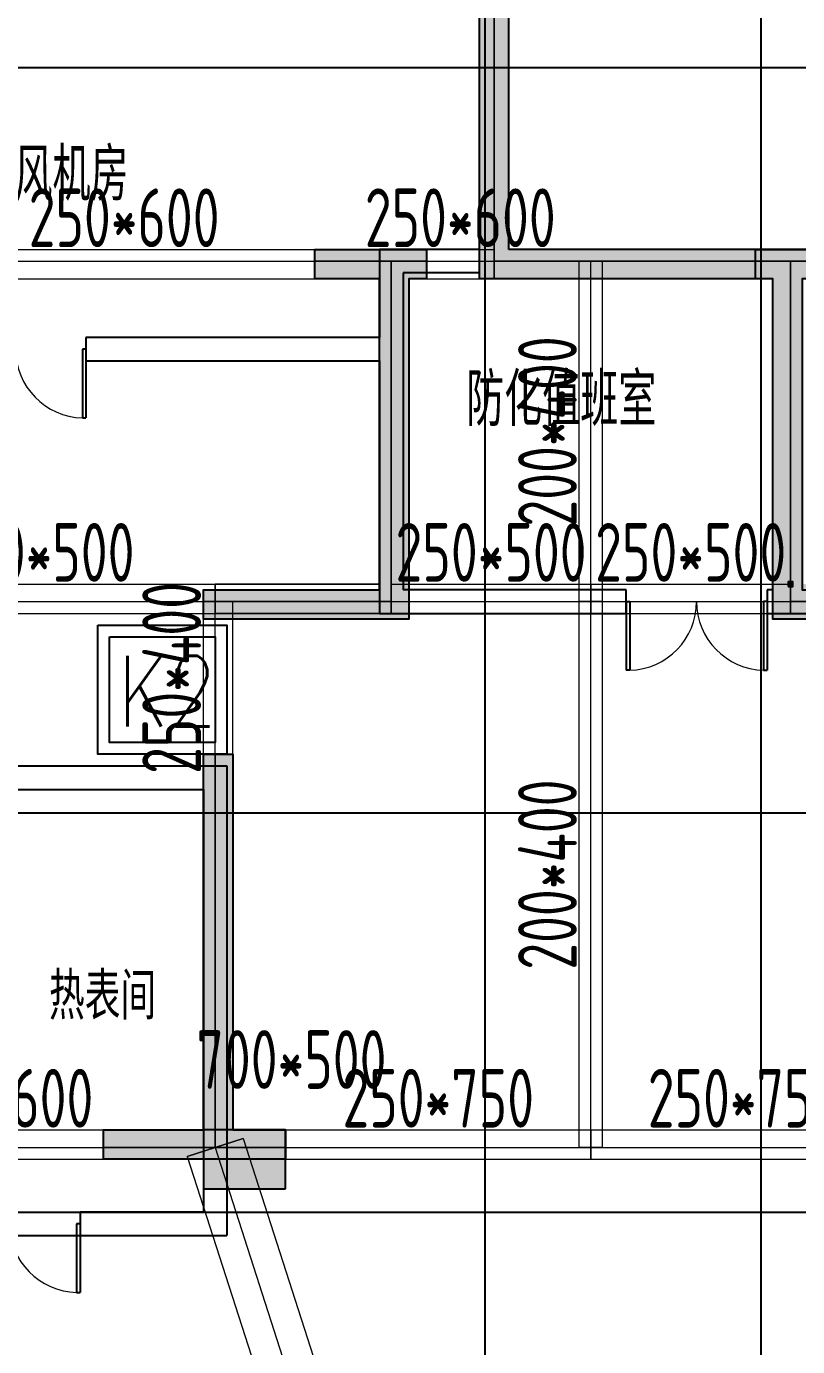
# Model space of a CAD drawing. Extents: x 369444 to 684549, y -549309 to 575337.
# Drawn here: x 407267 to 413834, y 390861 to 402107 of the extents above; entities that cross this region are included whole.
import ezdxf

# ---------------------------------------------------------------- set-up
doc = ezdxf.new("R2010")
doc.units = 0
doc.header["$LTSCALE"] = 1000
doc.header["$MEASUREMENT"] = 0
for name, color, linetype, lineweight, true_color in [('-1-0-1', 7, 'Continuous', 0, 0xc0c0c0), ('-1-1-2', 7, 'Continuous', 0, 0xc0c0c0), ('-2-0-1', 1, 'Continuous', 0, 0xff0000), ('-2-1-2', 9, 'Continuous', 0, 0x808080), ('1-6-1', 7, 'Continuous', 0, 0x55ff55), ('1-6-2', 7, 'Continuous', 0, 0x55ff55), ('11-6-1', 2, 'Continuous', 0, 0xffff00), ('11-6-2', 2, 'Continuous', 0, 0xffff00), ('11-6-5', 2, 'Continuous', 0, 0xffff00), ('12-6-1', 4, 'Continuous', 0, 0x00ffff), ('12-6-2', 4, 'Continuous', 0, 0x00ffff), ('12-6-5', 4, 'Continuous', 0, 0x00ffff)]:
    doc.layers.add(name, color=color, linetype=linetype, lineweight=lineweight, true_color=true_color)
for name, color, linetype in [('A-WALL-HATCH', 8, 'Continuous'), ('COLUMN', 9, 'Continuous'), ('DOTE', 1, 'Continuous'), ('PROMPT', 1, 'Continuous'), ('PUB_HATCH', 8, 'Continuous'), ('WALL', 9, 'Continuous'), ('WINDOW', 4, 'Continuous'), ('房间名称', 72, 'Continuous'), ('车库集水坑', 60, 'Continuous')]:
    doc.layers.add(name, color=color, linetype=linetype)
doc.styles.add('_HZTXT', font='txt.shx', dxfattribs={"width": 0.8, "bigfont": 'HZTXT.shx'})
doc.styles.add('_TCH_DIM', font='SIMPLEX', dxfattribs={"bigfont": 'GBCBIG'})
doc.styles.add('HNSJY', font='hnsjy-07.shx', dxfattribs={"width": 0.8, "bigfont": 'hnsjy-hz.shx'})
doc.styles.add('yjkcad', font='yjkeng.shx', dxfattribs={"width": 0.7, "height": 250, "bigfont": 'yjkchn.shx'})

# ---------------------------------------------------------------- blocks, each defined once
blk = doc.blocks.new('22#loudixiayicengjksdf')
at = {"layer": 'WALL'}
h = blk.add_hatch(color=0, dxfattribs=at)
h.dxf.hatch_style = 1
h.paths.add_polyline_path([(-183057, -69119), (-183057, -68619), (-183557, -68619), (-183557, -69119)], flags=17)
h.paths.add_polyline_path([(-170857, -69119), (-170857, -68619), (-171407, -68619), (-171407, -69119)], flags=17)
h.paths.add_polyline_path([(-171407, -70819), (-171157, -70819), (-171157, -70419), (-171557, -70419), (-171557, -70819)], flags=17)
h.paths.add_polyline_path([(-183507, -70819), (-183357, -70819), (-183357, -70419), (-183757, -70419), (-183757, -70819)], flags=17)
h.paths.add_polyline_path([(-168657, -64219), (-170857, -64219), (-170857, -66419), (-170307, -66419), (-170307, -66619), (-171107, -66619), (-171107, -63969), (-168457, -63969), (-168457, -66619), (-169207, -66619), (-169207, -66419), (-168657, -66419)])
h.paths.add_polyline_path([(-179257, -73469), (-179807, -73469), (-179807, -73219), (-179257, -73219), (-178857, -73219), (-178857, -73469), (-179007, -73469), (-179007, -76369), (-180757, -76369), (-180757, -76119), (-179257, -76119)])
h.paths.add_polyline_path([(-165957, -64219), (-166607, -64219), (-166607, -63969), (-165707, -63969), (-165707, -65769), (-165957, -65769)])
h.paths.add_polyline_path([(-188307, -64019), (-188957, -64019), (-188957, -65569), (-189207, -65569), (-189207, -63769), (-188307, -63769)])
h.paths.add_polyline_path([(-173307, -80969), (-174157, -80969), (-174857, -80969), (-174857, -80719), (-174407, -80719), (-174407, -77519), (-174157, -77519), (-174157, -80719), (-173307, -80719)])
h.paths.add_polyline_path([(-180757, -80969), (-181607, -80969), (-181607, -80719), (-180757, -80719), (-180757, -77519), (-180507, -77519), (-180507, -80719), (-180057, -80719), (-180057, -80969)])
h.paths.add_polyline_path([(-175107, -73469), (-175657, -73469), (-175657, -76119), (-174157, -76119), (-174157, -76369), (-175907, -76369), (-175907, -73469), (-176057, -73469), (-176057, -73219), (-175657, -73219), (-175107, -73219)])
h.paths.add_polyline_path([(-159582, -72669), (-160057, -72669), (-160057, -74419), (-160307, -74419), (-160307, -72669), (-160407, -72669), (-160407, -72419), (-160057, -72419), (-159582, -72419)])
h.paths.add_polyline_path([(-163357, -80969), (-163657, -80969), (-164057, -80969), (-164057, -80719), (-163907, -80719), (-163907, -77119), (-163657, -77119), (-163657, -80719), (-163357, -80719)])
h.paths.add_polyline_path([(-166757, -80969), (-167782, -80969), (-168557, -80969), (-168557, -80719), (-167807, -80719), (-167807, -77019), (-167507, -77019), (-167507, -80719), (-166757, -80719)])
h.paths.add_polyline_path([(-191007, -75019), (-191007, -75819), (-193107, -75819), (-193107, -75569), (-191257, -75569), (-191257, -75019)])
h.paths.add_polyline_path([(-183307, -66419), (-184057, -66419), (-184057, -64019), (-186257, -64019), (-186257, -66219), (-185707, -66219), (-185707, -66419), (-186457, -66419), (-186457, -63769), (-183807, -63769), (-183807, -66169), (-183307, -66169)])
h.paths.add_polyline_path([(-171407, -73469), (-171857, -73469), (-171857, -73219), (-171157, -73219), (-171157, -76369), (-171407, -76369)])
h.paths.add_polyline_path([(-183057, -73469), (-183507, -73469), (-183507, -76369), (-183757, -76369), (-183757, -73219), (-183057, -73219)])
h.paths.add_polyline_path([(-187382, -80969), (-188157, -80969), (-188157, -80719), (-187407, -80719), (-187407, -77019), (-187107, -77019), (-187107, -80719), (-186357, -80719), (-186357, -80969)])
h.paths.add_polyline_path([(-191257, -80969), (-191557, -80969), (-191557, -80719), (-191257, -80719), (-191257, -77119), (-191007, -77119), (-191007, -80719), (-190857, -80719), (-190857, -80969)])
h.paths.add_polyline_path([(-194857, -72669), (-195332, -72669), (-195332, -72419), (-194857, -72419), (-194507, -72419), (-194507, -72669), (-194607, -72669), (-194607, -74419), (-194857, -74419)])
h.paths.add_polyline_path([(-157057, -81969), (-157607, -81969), (-157607, -81719), (-157357, -81719), (-157357, -77269), (-157057, -77269)])
h.paths.add_polyline_path([(-197307, -81969), (-197857, -81969), (-197857, -77269), (-197557, -77269), (-197557, -81719), (-197307, -81719)])
h.paths.add_polyline_path([(-165557, -72669), (-165957, -72669), (-165957, -69119), (-166357, -69119), (-166357, -68919), (-165707, -68919), (-165707, -72419), (-165557, -72419)])
h.paths.add_polyline_path([(-188957, -72669), (-189357, -72669), (-189357, -72419), (-189207, -72419), (-189207, -68919), (-188507, -68919), (-188507, -69119), (-188957, -69119)])
h.paths.add_polyline_path([(-160857, -80969), (-161557, -80969), (-161557, -80719), (-160857, -80719), (-160857, -77819), (-160607, -77819), (-160607, -80719), (-160607, -81719), (-160007, -81719), (-160007, -81969), (-160857, -81969)])
h.paths.add_polyline_path([(-187107, -71319), (-187107, -74819), (-187407, -74819), (-187407, -71319)])
h.paths.add_polyline_path([(-193357, -80969), (-194057, -80969), (-194057, -81969), (-194907, -81969), (-194907, -81719), (-194307, -81719), (-194307, -80719), (-194307, -77819), (-194057, -77819), (-194057, -80719), (-193357, -80719)])
h.paths.add_polyline_path([(-167507, -71319), (-167507, -74819), (-167807, -74819), (-167807, -71319)])
h.paths.add_polyline_path([(-171157, -80969), (-171507, -80969), (-171507, -80719), (-171407, -80719), (-171407, -77519), (-171157, -77519), (-171157, -80719), (-170957, -80719), (-170957, -80969)])
h.paths.add_polyline_path([(-183407, -80969), (-183757, -80969), (-183957, -80969), (-183957, -80719), (-183757, -80719), (-183757, -77519), (-183507, -77519), (-183507, -80719), (-183407, -80719)])
h.paths.add_polyline_path([(-157057, -75819), (-157757, -75819), (-157757, -75569), (-157357, -75569), (-157357, -72669), (-157732, -72669), (-157732, -72419), (-157057, -72419)])
h.paths.add_polyline_path([(-197157, -75819), (-197857, -75819), (-197857, -72419), (-197182, -72419), (-197182, -72669), (-197557, -72669), (-197557, -75569), (-197157, -75569)])
h.paths.add_polyline_path([(-163907, -72669), (-163957, -72669), (-163957, -72419), (-163657, -72419), (-163257, -72419), (-163257, -72669), (-163657, -72669), (-163657, -73519), (-163907, -73519)])
h.paths.add_polyline_path([(-190957, -72669), (-191007, -72669), (-191007, -73519), (-191257, -73519), (-191257, -72669), (-191657, -72669), (-191657, -72419), (-191257, -72419), (-190957, -72419)])
h.paths.add_polyline_path([(-161807, -75819), (-163907, -75819), (-163907, -75019), (-163657, -75019), (-163657, -75569), (-161807, -75569)])
edge = h.paths.add_edge_path()
edge.add_line((-183557, -66419), (-183557, -66519))
edge.add_line((-183557, -66519), (-183307, -66519))
edge.add_line((-183307, -66519), (-183307, -66419))
edge.add_line((-183507, -70819), (-183507, -71569))
edge.add_line((-183507, -71569), (-185557, -71569))
edge.add_line((-185557, -71569), (-185557, -71319))
edge.add_line((-185557, -71319), (-183757, -71319))
edge.add_line((-183757, -71319), (-183757, -70819))
edge.add_line((-171157, -70819), (-171157, -71319))
edge.add_line((-171157, -71319), (-169357, -71319))
edge.add_line((-169357, -71319), (-169357, -71569))
edge.add_line((-169357, -71569), (-171407, -71569))
edge.add_line((-171407, -71569), (-171407, -70819))
h.paths.add_polyline_path([(-171407, -71569), (-171157, -71569), (-171157, -70819), (-171407, -70819)], flags=16)
h.paths.add_polyline_path([(-171157, -71569), (-169357, -71569), (-169357, -71319), (-171157, -71319)], flags=16)
h.paths.add_polyline_path([(-183757, -71569), (-183507, -71569), (-183507, -70819), (-183757, -70819)], flags=16)
h.paths.add_polyline_path([(-185557, -71569), (-183757, -71569), (-183757, -71319), (-185557, -71319)], flags=16)
at = {"layer": 'WALL', "color": 0, "elevation": 14}
for points in [[(-179257, -73469), (-179807, -73469), (-179807, -73219), (-179257, -73219), (-178857, -73219), (-178857, -73469), (-179007, -73469), (-179007, -76369), (-180757, -76369), (-180757, -76119), (-179257, -76119)], [(-175107, -73469), (-175657, -73469), (-175657, -76119), (-174157, -76119), (-174157, -76369), (-175907, -76369), (-175907, -73469), (-176057, -73469), (-176057, -73219), (-175657, -73219), (-175107, -73219)], [(-180757, -80969), (-181607, -80969), (-181607, -80719), (-180757, -80719), (-180757, -77519), (-180507, -77519), (-180507, -80719), (-180057, -80719), (-180057, -80969)]]:
    blk.add_lwpolyline(points, close=True, dxfattribs=at)
blk = doc.blocks.new('$DorLib2D$00000002')
for p, q in [((-0.5, 0), (-0.5, 0.4875)), ((-0.475, 0.4875), (-0.5, 0.4875)), ((-0.475, 0), (-0.475, 0.4875)), ((0.475, 0), (0.475, 0.4875)), ((0.475, 0.4875), (0.5, 0.4875)), ((0.5, 0), (0.5, 0.4875)), ((-0.5, 0), (-0.475, 0)), ((0.5, 0), (0.475, 0))]:
    blk.add_line(p, q)
at = {"lineweight": 13}
for centre, start, end in [((-0.4875, 0), 0, 88.53072), ((0.4875, 0), 91.46928, 180)]:
    blk.add_arc(centre, 0.4875, start, end, dxfattribs=at)

msp = doc.modelspace()

# ---------------------------------------------------------------- hatches: boundary and pattern name
at = {"layer": 'A-WALL-HATCH'}
msp.add_hatch(color=256, dxfattribs=at).paths.add_polyline_path([(409474.7, 392206.5), (409474.7, 392706.5), (408774.7, 392706.5), (408774.7, 392206.5)])
at = {"layer": 'PUB_HATCH'}
for points in [[(411124.6, 399957), (411374.6, 400207), (411374.6, 403007), (411174.6, 402907), (411124.6, 402757)], [(413744.7, 400007), (413724.7, 400207), (411374.6, 400207), (411124.6, 399957), (413624.7, 399957)], [(413874.7, 399957), (414524.6, 399957), (414524.6, 400207), (413724.7, 400207), (413744.7, 400007)], [(413624.7, 397107), (413874.7, 397357), (413874.7, 399957), (413744.7, 400007), (413624.7, 399957)], [(413624.7, 397107), (416574.6, 397107), (416574.6, 397357), (413874.7, 397357)]]:
    msp.add_hatch(color=256, dxfattribs=at).paths.add_polyline_path(points)

# ---------------------------------------------------------------- linework, layer by layer
at = {"layer": '-1-0-1', "color": 0}
for p in [(409724.3, 400106.9, -3600), (409924.3, 400106.9, -3600), (410374.3, 400106.9, -3600), (410674.3, 400106.9, -3600), (411249.4, 400106.9, -3600), (412074.3, 400106.9, -3600), (413474.3, 400106.9, -3600), (413774.3, 400106.9, -3600), (410374.3, 399156.9, -3600), (413774.3, 399156.9, -3600), (410374.3, 397906.9, -3600), (413774.3, 397906.9, -3600), (408874.3, 397206.9, -3600), (410374.3, 397206.9, -3600), (412074.3, 397206.9, -3600), (413774.3, 397206.9, -3600), (408874.3, 395906.9, -3600), (407924.3, 392556.9, -3600), (408874.3, 392556.9, -3600), (409474.3, 392556.9, -3600), (412074.3, 392556.9, -3600)]:
    msp.add_point(p, dxfattribs=at)
at = {"layer": '-1-1-2', "color": 0}
for p, q in [((409724.3, 400106.9, -3600), (409724.3, 400106.9)), ((409924.3, 400106.9, -3600), (409924.3, 400106.9)), ((410374.3, 400106.9, -3600), (410374.3, 400106.9)), ((410674.3, 400106.9, -3600), (410674.3, 400106.9)), ((411249.4, 400106.9, -3600), (411249.4, 400106.9)), ((412074.3, 400106.9, -3600), (412074.3, 400106.9)), ((413474.3, 400106.9, -3600), (413474.3, 400106.9)), ((413774.3, 400106.9, -3600), (413774.3, 400106.9)), ((410374.3, 399156.9, -3600), (410374.3, 399156.9)), ((413774.3, 399156.9, -3600), (413774.3, 399156.9)), ((410374.3, 397906.9, -3600), (410374.3, 397906.9)), ((413774.3, 397906.9, -3600), (413774.3, 397906.9)), ((408874.3, 397206.9, -3600), (408874.3, 397206.9)), ((410374.3, 397206.9, -3600), (410374.3, 397206.9)), ((412074.3, 397206.9, -3600), (412074.3, 397206.9)), ((413774.3, 397206.9, -3600), (413774.3, 397206.9)), ((408874.3, 395906.9, -3600), (408874.3, 395906.9)), ((407924.3, 392556.9, -3600), (407924.3, 392556.9)), ((408874.3, 392556.9, -3600), (408874.3, 392556.9)), ((409474.3, 392556.9, -3600), (409474.3, 392556.9)), ((412074.3, 392556.9, -3600), (412074.3, 392556.9))]:
    msp.add_line(p, q, dxfattribs=at)
at = {"layer": '-2-0-1', "color": 0}
for p, q in [((411249.4, 400106.9, -3600), (411249.4, 402906.9, -3600)), ((406474.3, 400106.9, -3600), (409724.3, 400106.9, -3600)), ((409724.3, 400106.9, -3600), (409924.3, 400106.9, -3600)), ((409924.3, 400106.9, -3600), (410374.3, 400106.9, -3600)), ((410374.3, 400106.9, -3600), (410674.3, 400106.9, -3600)), ((410374.3, 399156.9, -3600), (410374.3, 400106.9, -3600)), ((410674.3, 400106.9, -3600), (411249.4, 400106.9, -3600)), ((411249.4, 400106.9, -3600), (412074.3, 400106.9, -3600)), ((412074.3, 397206.9, -3600), (412074.3, 400106.9, -3600)), ((412074.3, 400106.9, -3600), (413474.3, 400106.9, -3600)), ((413474.3, 400106.9, -3600), (413774.3, 400106.9, -3600)), ((413774.3, 399156.9, -3600), (413774.3, 400106.9, -3600)), ((413774.3, 400106.9, -3600), (413924.3, 400106.9, -3600)), ((410374.3, 397906.9, -3600), (410374.3, 399156.9, -3600)), ((413774.3, 397906.9, -3600), (413774.3, 399156.9, -3600)), ((410374.3, 397206.9, -3600), (410374.3, 397906.9, -3600)), ((413774.3, 397206.9, -3600), (413774.3, 397906.9, -3600)), ((405874.3, 397206.9, -3600), (408874.3, 397206.9, -3600)), ((408874.3, 397206.9, -3600), (410374.3, 397206.9, -3600)), ((408874.3, 395906.9, -3600), (408874.3, 397206.9, -3600)), ((410374.3, 397206.9, -3600), (412074.3, 397206.9, -3600)), ((412074.3, 397206.9, -3600), (413774.3, 397206.9, -3600)), ((412074.3, 392556.9, -3600), (412074.3, 397206.9, -3600)), ((413774.3, 397206.9, -3600), (415274.3, 397206.9, -3600)), ((408874.3, 392556.9, -3600), (408874.3, 395906.9, -3600)), ((406124.3, 392556.9, -3600), (407924.3, 392556.9, -3600)), ((407924.3, 392556.9, -3600), (408874.3, 392556.9, -3600)), ((408874.3, 392556.9, -3600), (411174.3, 385407.1, -3600)), ((408874.3, 392556.9, -3600), (409474.3, 392556.9, -3600)), ((409474.3, 392556.9, -3600), (412074.3, 392556.9, -3600)), ((412074.3, 392556.9, -3600), (414674.3, 392556.9, -3600))]:
    msp.add_line(p, q, dxfattribs=at)
at = {"layer": '-2-1-2', "color": 0}
for p, q in [((411249.4, 400106.9), (411249.4, 402906.9)), ((406474.3, 400106.9), (409724.3, 400106.9)), ((409724.3, 400106.9), (409924.3, 400106.9)), ((409924.3, 400106.9), (410374.3, 400106.9)), ((410374.3, 400106.9), (410674.3, 400106.9)), ((410374.3, 399156.9), (410374.3, 400106.9)), ((410674.3, 400106.9), (411249.4, 400106.9)), ((411249.4, 400106.9), (412074.3, 400106.9)), ((412074.3, 397206.9), (412074.3, 400106.9)), ((412074.3, 400106.9), (413474.3, 400106.9)), ((413474.3, 400106.9), (413774.3, 400106.9)), ((413774.3, 399156.9), (413774.3, 400106.9)), ((413774.3, 400106.9), (413924.3, 400106.9)), ((410374.3, 397906.9), (410374.3, 399156.9)), ((413774.3, 397906.9), (413774.3, 399156.9)), ((410374.3, 397206.9), (410374.3, 397906.9)), ((413774.3, 397206.9), (413774.3, 397906.9)), ((405874.3, 397206.9), (408874.3, 397206.9)), ((408874.3, 397206.9), (410374.3, 397206.9)), ((408874.3, 395906.9), (408874.3, 397206.9)), ((410374.3, 397206.9), (412074.3, 397206.9)), ((412074.3, 397206.9), (413774.3, 397206.9)), ((412074.3, 392556.9), (412074.3, 397206.9)), ((413774.3, 397206.9), (415274.3, 397206.9)), ((408874.3, 392556.9), (408874.3, 395906.9)), ((406124.3, 392556.9), (407924.3, 392556.9)), ((407924.3, 392556.9), (408874.3, 392556.9)), ((408874.3, 392556.9), (411174.3, 385407.1)), ((408874.3, 392556.9), (409474.3, 392556.9)), ((409474.3, 392556.9), (412074.3, 392556.9)), ((412074.3, 392556.9), (414674.3, 392556.9))]:
    msp.add_line(p, q, dxfattribs=at)
at = {"layer": '1-6-1', "color": 0}
for p, q in [((411374.4, 402906.9), (411374.4, 400206.9)), ((411374.4, 400206.9, -3600), (411374.4, 402906.9, -3600)), ((411124.4, 402756.9, -3600), (411124.4, 399956.9, -3600)), ((411124.4, 399956.9), (411124.4, 402756.9)), ((409724.3, 400206.9, -3600), (409724.3, 400206.9)), ((409924.3, 400206.9, -3600), (409724.3, 400206.9, -3600)), ((409724.3, 400206.9), (409924.3, 400206.9)), ((409724.3, 400206.9, -3600), (409724.3, 399956.9, -3600)), ((409724.3, 400206.9), (409724.3, 400206.9, -3600)), ((409724.3, 399956.9), (409724.3, 400206.9)), ((409924.3, 400206.9, -3600), (409924.3, 400206.9)), ((410374.3, 400206.9, -3600), (409924.3, 400206.9, -3600)), ((409924.3, 400206.9), (410374.3, 400206.9)), ((409924.3, 400206.9), (409924.3, 400206.9, -3600)), ((410374.3, 400206.9), (410374.3, 400206.9, -3600)), ((410374.3, 400206.9, -3600), (410374.3, 400206.9)), ((410674.3, 400206.9, -3600), (410374.3, 400206.9, -3600)), ((410374.3, 400206.9), (410674.3, 400206.9)), ((410674.3, 400206.9), (410674.3, 400206.9, -3600)), ((410674.3, 400206.9, -3600), (410674.3, 400206.9)), ((410674.3, 399956.9, -3600), (410674.3, 400206.9, -3600)), ((410674.3, 400206.9), (410674.3, 399956.9)), ((411374.4, 400206.9, -3600), (411374.4, 400206.9)), ((412074.3, 400206.9, -3600), (411374.4, 400206.9, -3600)), ((411374.4, 400206.9), (412074.3, 400206.9)), ((411374.4, 400206.9), (411374.4, 400206.9, -3600)), ((412074.3, 400206.9, -3600), (412074.3, 400206.9)), ((413474.3, 400206.9, -3600), (412074.3, 400206.9, -3600)), ((412074.3, 400206.9), (413474.3, 400206.9)), ((412074.3, 400206.9), (412074.3, 400206.9, -3600)), ((413474.3, 400206.9, -3600), (413474.3, 400206.9)), ((413774.3, 400206.9, -3600), (413474.3, 400206.9, -3600)), ((413474.3, 400206.9), (413774.3, 400206.9)), ((413474.3, 400206.9), (413474.3, 400206.9, -3600)), ((413774.3, 400206.9), (413774.3, 400206.9, -3600)), ((413774.3, 400206.9, -3600), (413774.3, 400206.9)), ((413924.3, 400206.9, -3600), (413774.3, 400206.9, -3600)), ((413774.3, 400206.9), (413924.3, 400206.9)), ((409724.3, 399956.9), (409724.3, 399956.9, -3600)), ((409924.3, 399956.9), (409724.3, 399956.9)), ((409724.3, 399956.9, -3600), (409924.3, 399956.9, -3600)), ((409724.3, 399956.9, -3600), (409724.3, 399956.9)), ((409924.3, 399956.9), (409924.3, 399956.9, -3600)), ((410274.3, 399956.9), (409924.3, 399956.9)), ((409924.3, 399956.9, -3600), (410274.3, 399956.9, -3600)), ((409924.3, 399956.9, -3600), (409924.3, 399956.9)), ((410274.3, 399956.9, -3600), (410274.3, 399956.9)), ((410274.3, 399956.9, -3600), (410274.3, 399156.9, -3600)), ((410274.3, 399956.9), (410274.3, 399956.9, -3600)), ((410274.3, 399156.9), (410274.3, 399956.9)), ((410524.3, 399956.9), (410524.3, 399956.9, -3600)), ((410674.3, 399956.9), (410524.3, 399956.9)), ((410524.3, 399956.9, -3600), (410674.3, 399956.9, -3600)), ((410524.3, 399956.9), (410524.3, 399156.9)), ((410524.3, 399956.9, -3600), (410524.3, 399956.9)), ((410524.3, 399156.9, -3600), (410524.3, 399956.9, -3600)), ((410674.3, 399956.9, -3600), (410674.3, 399956.9)), ((410674.3, 399956.9), (410674.3, 399956.9, -3600)), ((411124.4, 399956.9), (411124.4, 399956.9, -3600)), ((412074.3, 399956.9), (411124.4, 399956.9)), ((411124.4, 399956.9, -3600), (412074.3, 399956.9, -3600)), ((411124.4, 399956.9, -3600), (411124.4, 399956.9)), ((412074.3, 399956.9), (412074.3, 399956.9, -3600)), ((413474.3, 399956.9), (412074.3, 399956.9)), ((412074.3, 399956.9, -3600), (413474.3, 399956.9, -3600)), ((412074.3, 399956.9, -3600), (412074.3, 399956.9)), ((413474.3, 399956.9), (413474.3, 399956.9, -3600)), ((413624.3, 399956.9), (413474.3, 399956.9)), ((413474.3, 399956.9, -3600), (413624.3, 399956.9, -3600)), ((413474.3, 399956.9, -3600), (413474.3, 399956.9)), ((413624.3, 399956.9, -3600), (413624.3, 399956.9)), ((413624.3, 399956.9, -3600), (413624.3, 399156.9, -3600)), ((413624.3, 399956.9), (413624.3, 399956.9, -3600)), ((413624.3, 399156.9), (413624.3, 399956.9)), ((410274.3, 399156.9, -3600), (410274.3, 397906.9, -3600)), ((410274.3, 399156.9), (410274.3, 399156.9, -3600)), ((410274.3, 397906.9), (410274.3, 399156.9)), ((410274.3, 399156.9, -3600), (410274.3, 399156.9)), ((410524.3, 399156.9), (410524.3, 397906.9)), ((410524.3, 399156.9, -3600), (410524.3, 399156.9)), ((410524.3, 397906.9, -3600), (410524.3, 399156.9, -3600)), ((410524.3, 399156.9), (410524.3, 399156.9, -3600)), ((413624.3, 399156.9, -3600), (413624.3, 397906.9, -3600)), ((413624.3, 399156.9), (413624.3, 399156.9, -3600)), ((413624.3, 397906.9), (413624.3, 399156.9)), ((413624.3, 399156.9, -3600), (413624.3, 399156.9)), ((410274.3, 397906.9, -3600), (410274.3, 397906.9)), ((410274.3, 397906.9, -3600), (410274.3, 397356.9, -3600)), ((410274.3, 397906.9), (410274.3, 397906.9, -3600)), ((410274.3, 397356.9), (410274.3, 397906.9)), ((410524.3, 397906.9), (410524.3, 397906.9, -3600)), ((410524.3, 397906.9), (410524.3, 397106.9)), ((410524.3, 397906.9, -3600), (410524.3, 397906.9)), ((410524.3, 397106.9, -3600), (410524.3, 397906.9, -3600)), ((413624.3, 397906.9, -3600), (413624.3, 397906.9)), ((413624.3, 397906.9, -3600), (413624.3, 397106.9, -3600)), ((413624.3, 397906.9), (413624.3, 397906.9, -3600)), ((413624.3, 397106.9), (413624.3, 397906.9)), ((408874.3, 397356.9, -3600), (408874.3, 397356.9)), ((410274.3, 397356.9, -3600), (408874.3, 397356.9, -3600)), ((408874.3, 397356.9), (410274.3, 397356.9)), ((408874.3, 397356.9, -3600), (408874.3, 397106.9, -3600)), ((408874.3, 397356.9), (408874.3, 397356.9, -3600)), ((408874.3, 397106.9), (408874.3, 397356.9)), ((410274.3, 397356.9), (410274.3, 397356.9, -3600)), ((410274.3, 397356.9, -3600), (410274.3, 397356.9)), ((408874.3, 397106.9), (408874.3, 397106.9, -3600)), ((410524.3, 397106.9), (408874.3, 397106.9)), ((408874.3, 397106.9, -3600), (410524.3, 397106.9, -3600)), ((408874.3, 397106.9, -3600), (408874.3, 397106.9)), ((410524.3, 397106.9, -3600), (410524.3, 397106.9)), ((410524.3, 397106.9), (410524.3, 397106.9, -3600)), ((413624.3, 397106.9, -3600), (413624.3, 397106.9)), ((413624.3, 397106.9), (413624.3, 397106.9, -3600)), ((415274.3, 397106.9), (413624.3, 397106.9)), ((413624.3, 397106.9, -3600), (415274.3, 397106.9, -3600)), ((408774.3, 395906.9, -3600), (408774.3, 392706.9, -3600)), ((408774.3, 395906.9), (408774.3, 395906.9, -3600)), ((408774.3, 392706.9), (408774.3, 395906.9)), ((408774.3, 395906.9, -3600), (408774.3, 395906.9)), ((409024.3, 395906.9, -3600), (408774.3, 395906.9, -3600)), ((408774.3, 395906.9), (409024.3, 395906.9)), ((409024.3, 395906.9), (409024.3, 392706.9)), ((409024.3, 395906.9, -3600), (409024.3, 395906.9)), ((409024.3, 392706.9, -3600), (409024.3, 395906.9, -3600)), ((409024.3, 395906.9), (409024.3, 395906.9, -3600)), ((407924.3, 392706.9, -8700), (407924.3, 392706.9, -5100)), ((408774.3, 392706.9, -8700), (407924.3, 392706.9, -8700)), ((407924.3, 392706.9, -5100), (408774.3, 392706.9, -5100)), ((407924.3, 392706.9, -8700), (407924.3, 392456.9, -8700)), ((407924.3, 392706.9, -5100), (407924.3, 392706.9, -8700)), ((407924.3, 392456.9, -5100), (407924.3, 392706.9, -5100)), ((408774.3, 392706.9, -3600), (408774.3, 392706.9)), ((408774.3, 392706.9, -5100), (408774.3, 392706.9, -8700)), ((409024.3, 392706.9, -8700), (409024.3, 392706.9, -5100)), ((409474.3, 392706.9, -8700), (409024.3, 392706.9, -8700)), ((409024.3, 392706.9, -5100), (409474.3, 392706.9, -5100)), ((409024.3, 392706.9), (409024.3, 392706.9, -3600)), ((409474.3, 392706.9, -5100), (409474.3, 392706.9, -8700)), ((409474.3, 392706.9, -8700), (409474.3, 392706.9, -5100)), ((409474.3, 392456.9, -8700), (409474.3, 392706.9, -8700)), ((409474.3, 392706.9, -5100), (409474.3, 392456.9, -5100)), ((407924.3, 392456.9, -5100), (407924.3, 392456.9, -8700)), ((408874.3, 392456.9, -5100), (407924.3, 392456.9, -5100)), ((407924.3, 392456.9, -8700), (408874.3, 392456.9, -8700)), ((407924.3, 392456.9, -8700), (407924.3, 392456.9, -5100)), ((408874.3, 392456.9, -5100), (408874.3, 392456.9, -8700)), ((409474.3, 392456.9, -5100), (408874.3, 392456.9, -5100)), ((408874.3, 392456.9, -8700), (409474.3, 392456.9, -8700)), ((408874.3, 392456.9, -8700), (408874.3, 392456.9, -5100)), ((409474.3, 392456.9, -8700), (409474.3, 392456.9, -5100)), ((409474.3, 392456.9, -5100), (409474.3, 392456.9, -8700))]:
    msp.add_line(p, q, dxfattribs=at)
at = {"layer": '1-6-2', "color": 0}
for p, q in [((411249.4, 402906.9), (411249.4, 400106.9)), ((411249.4, 400106.9, -3600), (411249.4, 402906.9, -3600)), ((409724.3, 400106.9), (409724.3, 400106.9, -3600)), ((409924.3, 400106.9), (409724.3, 400106.9)), ((409724.3, 400106.9, -3600), (409924.3, 400106.9, -3600)), ((409924.3, 400106.9), (409924.3, 400106.9, -3600)), ((410374.3, 400106.9), (409924.3, 400106.9)), ((409924.3, 400106.9, -3600), (410374.3, 400106.9, -3600)), ((409924.3, 400106.9, -3600), (409924.3, 400106.9)), ((410374.3, 400106.9, -3600), (410374.3, 400106.9)), ((410374.3, 400106.9), (410374.3, 400106.9, -3600)), ((410674.3, 400106.9), (410374.3, 400106.9)), ((410374.3, 400106.9, -3600), (410674.3, 400106.9, -3600)), ((410374.3, 400106.9), (410374.3, 399156.9)), ((410374.3, 400106.9, -3600), (410374.3, 400106.9)), ((410374.3, 399156.9, -3600), (410374.3, 400106.9, -3600)), ((410674.3, 400106.9, -3600), (410674.3, 400106.9)), ((411249.4, 400106.9), (411249.4, 400106.9, -3600)), ((412074.3, 400106.9), (411249.4, 400106.9)), ((411249.4, 400106.9, -3600), (412074.3, 400106.9, -3600)), ((411249.4, 400106.9), (411249.4, 400106.9, -3600)), ((412074.3, 400106.9), (412074.3, 400106.9, -3600)), ((413474.3, 400106.9), (412074.3, 400106.9)), ((412074.3, 400106.9, -3600), (413474.3, 400106.9, -3600)), ((412074.3, 400106.9, -3600), (412074.3, 400106.9)), ((413474.3, 400106.9), (413474.3, 400106.9, -3600)), ((413774.3, 400106.9), (413474.3, 400106.9)), ((413474.3, 400106.9, -3600), (413774.3, 400106.9, -3600)), ((413474.3, 400106.9, -3600), (413474.3, 400106.9)), ((413774.3, 400106.9, -3600), (413774.3, 400106.9)), ((413774.3, 400106.9), (413774.3, 399156.9)), ((413774.3, 400106.9, -3600), (413774.3, 400106.9)), ((413774.3, 399156.9, -3600), (413774.3, 400106.9, -3600)), ((413774.3, 400106.9), (413774.3, 400106.9, -3600)), ((413924.3, 400106.9), (413774.3, 400106.9)), ((413774.3, 400106.9, -3600), (413924.3, 400106.9, -3600)), ((410374.3, 399156.9), (410374.3, 397906.9)), ((410374.3, 399156.9, -3600), (410374.3, 399156.9)), ((410374.3, 397906.9, -3600), (410374.3, 399156.9, -3600)), ((410374.3, 399156.9), (410374.3, 399156.9, -3600)), ((413774.3, 399156.9), (413774.3, 397906.9)), ((413774.3, 399156.9, -3600), (413774.3, 399156.9)), ((413774.3, 397906.9, -3600), (413774.3, 399156.9, -3600)), ((413774.3, 399156.9), (413774.3, 399156.9, -3600)), ((410374.3, 397906.9), (410374.3, 397906.9, -3600)), ((410374.3, 397906.9), (410374.3, 397206.9)), ((410374.3, 397906.9, -3600), (410374.3, 397906.9)), ((410374.3, 397206.9, -3600), (410374.3, 397906.9, -3600)), ((413774.3, 397906.9), (413774.3, 397906.9, -3600)), ((413774.3, 397906.9), (413774.3, 397206.9)), ((413774.3, 397906.9, -3600), (413774.3, 397906.9)), ((413774.3, 397206.9, -3600), (413774.3, 397906.9, -3600)), ((408874.3, 397206.9), (408874.3, 397206.9, -3600)), ((410374.3, 397206.9), (408874.3, 397206.9)), ((408874.3, 397206.9, -3600), (410374.3, 397206.9, -3600)), ((410374.3, 397206.9, -3600), (410374.3, 397206.9)), ((410374.3, 397206.9), (410374.3, 397206.9, -3600)), ((413774.3, 397206.9), (413774.3, 397206.9, -3600)), ((413774.3, 397206.9), (413774.3, 397206.9, -3600)), ((415274.3, 397206.9), (413774.3, 397206.9)), ((413774.3, 397206.9, -3600), (415274.3, 397206.9, -3600)), ((408874.3, 395906.9), (408874.3, 392556.9)), ((408874.3, 395906.9, -3600), (408874.3, 395906.9)), ((408874.3, 392556.9, -3600), (408874.3, 395906.9, -3600)), ((407924.3, 392556.9, -5100), (407924.3, 392556.9, -8700)), ((408874.3, 392556.9, -5100), (407924.3, 392556.9, -5100)), ((407924.3, 392556.9, -8700), (408874.3, 392556.9, -8700)), ((408874.3, 392556.9, -5100), (408874.3, 392556.9, -8700)), ((409474.3, 392556.9, -5100), (408874.3, 392556.9, -5100)), ((408874.3, 392556.9, -8700), (409474.3, 392556.9, -8700)), ((408874.3, 392556.9), (408874.3, 392556.9, -3600)), ((408874.3, 392556.9, -8700), (408874.3, 392556.9, -5100)), ((409474.3, 392556.9, -8700), (409474.3, 392556.9, -5100))]:
    msp.add_line(p, q, dxfattribs=at)
at = {"layer": '11-6-1', "color": 0}
for p, q in [((408774.3, 392706.9, -5100), (408774.3, 392206.9, -5100)), ((409474.3, 392706.9, -5100), (408774.3, 392706.9, -5100)), ((408774.3, 392706.9, -8700), (408774.3, 392206.9, -8700)), ((409474.3, 392706.9, -8700), (408774.3, 392706.9, -8700)), ((408774.3, 392706.9, -8700), (408774.3, 392706.9, -5100)), ((409474.3, 392206.9, -5100), (409474.3, 392706.9, -5100)), ((409474.3, 392206.9, -8700), (409474.3, 392706.9, -8700)), ((409474.3, 392706.9, -8700), (409474.3, 392706.9, -5100)), ((408774.3, 392206.9, -5100), (409474.3, 392206.9, -5100)), ((408774.3, 392206.9, -8700), (409474.3, 392206.9, -8700)), ((408774.3, 392206.9, -8700), (408774.3, 392206.9, -5100)), ((409474.3, 392206.9, -8700), (409474.3, 392206.9, -5100))]:
    msp.add_line(p, q, dxfattribs=at)
at = {"layer": '11-6-2', "color": 0}
msp.add_line((408874.3, 392556.9, -8700), (408874.3, 392556.9, -5100), dxfattribs=at)
at = {"layer": '12-6-1', "color": 0}
for p, q in [((406474.3, 400206.9), (409724.3, 400206.9)), ((406474.3, 400206.9, -600), (409724.3, 400206.9, -600)), ((409724.3, 400206.9), (409724.3, 399956.9)), ((409724.3, 400206.9, -600), (409724.3, 400206.9)), ((409724.3, 399956.9, -600), (409724.3, 400206.9, -600)), ((410674.3, 400206.9), (410674.3, 399956.9)), ((410674.3, 400206.9, -600), (410674.3, 400206.9)), ((410674.3, 399956.9, -600), (410674.3, 400206.9, -600)), ((410674.3, 400206.9), (411249.4, 400206.9)), ((410674.3, 400206.9, -600), (411249.4, 400206.9, -600)), ((411249.4, 400206.9), (411249.4, 399956.9)), ((411249.4, 400206.9, -600), (411249.4, 400206.9)), ((411249.4, 399956.9, -600), (411249.4, 400206.9, -600)), ((411974.3, 400106.9), (412174.3, 400106.9)), ((411974.3, 400106.9, -400), (411974.3, 400106.9)), ((412174.3, 400106.9, -400), (411974.3, 400106.9, -400)), ((411974.3, 397206.9), (411974.3, 400106.9)), ((411974.3, 397206.9, -400), (411974.3, 400106.9, -400)), ((412174.3, 400106.9), (412174.3, 400106.9, -400)), ((412174.3, 397206.9), (412174.3, 400106.9)), ((412174.3, 397206.9, -400), (412174.3, 400106.9, -400)), ((406474.3, 399956.9), (409724.3, 399956.9)), ((406474.3, 399956.9, -600), (409724.3, 399956.9, -600)), ((409724.3, 399956.9), (409724.3, 399956.9, -600)), ((410674.3, 399956.9), (410674.3, 399956.9, -600)), ((410674.3, 399956.9), (411249.4, 399956.9)), ((410674.3, 399956.9, -600), (411249.4, 399956.9, -600)), ((411249.4, 399956.9), (411249.4, 399956.9, -600)), ((405874.3, 397356.9), (408874.3, 397356.9)), ((405874.3, 397356.9, -500), (408874.3, 397356.9, -500)), ((408874.3, 397356.9), (408874.3, 397106.9)), ((408874.3, 397356.9, -500), (408874.3, 397356.9)), ((408874.3, 397106.9, -500), (408874.3, 397356.9, -500)), ((410374.3, 397356.9), (410374.3, 397106.9)), ((410374.3, 397356.9, -500), (410374.3, 397356.9)), ((410374.3, 397106.9, -500), (410374.3, 397356.9, -500)), ((410374.3, 397356.9), (412074.3, 397356.9)), ((410374.3, 397356.9, -500), (412074.3, 397356.9, -500)), ((412074.3, 397356.9), (412074.3, 397106.9)), ((412074.3, 397356.9, -500), (412074.3, 397356.9)), ((412074.3, 397106.9, -500), (412074.3, 397356.9, -500)), ((412074.3, 397356.9), (413774.3, 397356.9)), ((412074.3, 397356.9, -500), (413774.3, 397356.9, -500)), ((412074.3, 397356.9), (412074.3, 397106.9)), ((412074.3, 397356.9, -500), (412074.3, 397356.9)), ((412074.3, 397106.9, -500), (412074.3, 397356.9, -500)), ((413774.3, 397356.9), (413774.3, 397106.9)), ((413774.3, 397356.9, -500), (413774.3, 397356.9)), ((413774.3, 397106.9, -500), (413774.3, 397356.9, -500)), ((408774.3, 397206.9), (409024.3, 397206.9)), ((408774.3, 397206.9, -400), (408774.3, 397206.9)), ((409024.3, 397206.9, -400), (408774.3, 397206.9, -400)), ((408774.3, 395906.9), (408774.3, 397206.9)), ((408774.3, 395906.9, -400), (408774.3, 397206.9, -400)), ((409024.3, 397206.9), (409024.3, 397206.9, -400)), ((409024.3, 395906.9), (409024.3, 397206.9)), ((409024.3, 395906.9, -400), (409024.3, 397206.9, -400)), ((411974.3, 397206.9), (412174.3, 397206.9)), ((411974.3, 397206.9, -400), (411974.3, 397206.9)), ((412174.3, 397206.9, -400), (411974.3, 397206.9, -400)), ((411974.3, 397206.9), (412174.3, 397206.9)), ((411974.3, 397206.9, -400), (411974.3, 397206.9)), ((412174.3, 397206.9, -400), (411974.3, 397206.9, -400)), ((411974.3, 392556.9), (411974.3, 397206.9)), ((411974.3, 392556.9, -400), (411974.3, 397206.9, -400)), ((412174.3, 397206.9), (412174.3, 397206.9, -400)), ((412174.3, 397206.9), (412174.3, 397206.9, -400)), ((412174.3, 392556.9), (412174.3, 397206.9)), ((412174.3, 392556.9, -400), (412174.3, 397206.9, -400)), ((405874.3, 397106.9), (408874.3, 397106.9)), ((405874.3, 397106.9, -500), (408874.3, 397106.9, -500)), ((408874.3, 397106.9), (408874.3, 397106.9, -500)), ((410374.3, 397106.9), (410374.3, 397106.9, -500)), ((410374.3, 397106.9), (412074.3, 397106.9)), ((410374.3, 397106.9, -500), (412074.3, 397106.9, -500)), ((412074.3, 397106.9), (412074.3, 397106.9, -500)), ((412074.3, 397106.9), (413774.3, 397106.9)), ((412074.3, 397106.9, -500), (413774.3, 397106.9, -500)), ((412074.3, 397106.9), (412074.3, 397106.9, -500)), ((413774.3, 397106.9), (413774.3, 397106.9, -500)), ((408774.3, 395906.9), (409024.3, 395906.9)), ((408774.3, 395906.9, -400), (408774.3, 395906.9)), ((409024.3, 395906.9, -400), (408774.3, 395906.9, -400)), ((409024.3, 395906.9), (409024.3, 395906.9, -400)), ((406124.3, 392706.9, -5100), (407924.3, 392706.9, -5100)), ((406124.3, 392706.9, -5700), (407924.3, 392706.9, -5700)), ((407924.3, 392706.9, -5100), (407924.3, 392456.9, -5100)), ((407924.3, 392706.9, -5700), (407924.3, 392706.9, -5100)), ((407924.3, 392456.9, -5700), (407924.3, 392706.9, -5700)), ((409474.3, 392706.9, -5100), (409474.3, 392456.9, -5100)), ((409474.3, 392706.9, -5850), (409474.3, 392706.9, -5100)), ((409474.3, 392456.9, -5850), (409474.3, 392706.9, -5850)), ((409474.3, 392706.9, -5100), (412074.3, 392706.9, -5100)), ((409474.3, 392706.9, -5850), (412074.3, 392706.9, -5850)), ((412074.3, 392706.9, -5100), (412074.3, 392456.9, -5100)), ((412074.3, 392706.9, -5850), (412074.3, 392706.9, -5100)), ((412074.3, 392456.9, -5850), (412074.3, 392706.9, -5850)), ((412074.3, 392706.9, -5100), (412074.3, 392456.9, -5100)), ((412074.3, 392706.9, -5850), (412074.3, 392706.9, -5100)), ((412074.3, 392456.9, -5850), (412074.3, 392706.9, -5850)), ((412074.3, 392706.9, -5100), (414674.3, 392706.9, -5100)), ((412074.3, 392706.9, -5850), (414674.3, 392706.9, -5850)), ((409112.3, 392633.5), (408636.3, 392480.4)), ((408636.3, 392480.4, -800), (409112.3, 392633.5, -800)), ((409112.3, 392633.5, -800), (409112.3, 392633.5)), ((409112.3, 392633.5), (411412.3, 385483.6)), ((409112.3, 392633.5, -800), (411412.3, 385483.6, -800)), ((408636.3, 392480.4), (408636.3, 392480.4, -800)), ((408636.3, 392480.4), (410936.3, 385330.5)), ((408636.3, 392480.4, -800), (410936.3, 385330.5, -800)), ((411974.3, 392556.9), (412174.3, 392556.9)), ((411974.3, 392556.9, -400), (411974.3, 392556.9)), ((412174.3, 392556.9, -400), (411974.3, 392556.9, -400)), ((412174.3, 392556.9), (412174.3, 392556.9, -400)), ((406124.3, 392456.9, -5100), (407924.3, 392456.9, -5100)), ((406124.3, 392456.9, -5700), (407924.3, 392456.9, -5700)), ((407924.3, 392456.9, -5100), (407924.3, 392456.9, -5700)), ((409474.3, 392456.9, -5100), (409474.3, 392456.9, -5850)), ((409474.3, 392456.9, -5100), (412074.3, 392456.9, -5100)), ((409474.3, 392456.9, -5850), (412074.3, 392456.9, -5850)), ((412074.3, 392456.9, -5100), (412074.3, 392456.9, -5850)), ((412074.3, 392456.9, -5100), (412074.3, 392456.9, -5850)), ((412074.3, 392456.9, -5100), (414674.3, 392456.9, -5100)), ((412074.3, 392456.9, -5850), (414674.3, 392456.9, -5850))]:
    msp.add_line(p, q, dxfattribs=at)
at = {"layer": '12-6-2', "color": 0}
for p, q in [((406474.3, 400106.9), (409724.3, 400106.9)), ((410674.3, 400106.9), (411249.4, 400106.9)), ((412074.3, 397206.9), (412074.3, 400106.9)), ((405874.3, 397206.9), (408874.3, 397206.9)), ((408874.3, 395906.9), (408874.3, 397206.9)), ((410374.3, 397206.9), (412074.3, 397206.9)), ((412074.3, 397206.9), (413774.3, 397206.9)), ((412074.3, 392556.9), (412074.3, 397206.9)), ((406124.3, 392556.9, -5100), (407924.3, 392556.9, -5100)), ((408874.3, 392556.9), (411174.3, 385407.1)), ((409474.3, 392556.9, -5100), (412074.3, 392556.9, -5100)), ((412074.3, 392556.9, -5100), (414674.3, 392556.9, -5100))]:
    msp.add_line(p, q, dxfattribs=at)
at = {"layer": 'COLUMN', "color": 8}
for p, q in [((409474.7, 392706.5), (408774.7, 392706.5)), ((408774.7, 392706.5), (408774.7, 392206.5)), ((409474.7, 392206.5), (409474.7, 392706.5)), ((408774.7, 392206.5), (409474.7, 392206.5))]:
    msp.add_line(p, q, dxfattribs=at)
at = {"layer": 'DOTE', "color": 8}
for p, q in [((411174.5, 261807), (411174.5, 476704.8)), ((413524.5, 59364.2), (413524.5, 476704.8))]:
    msp.add_line(p, q, dxfattribs=at)
at = {"layer": 'DOTE', "color": 8, "lineweight": -2}
for p, q in [((377844.4, 401757), (624570.9, 401757)), ((377844.4, 395407), (624570.9, 395407)), ((377844.4, 392007), (624570.9, 392007))]:
    msp.add_line(p, q, dxfattribs=at)
at = {"layer": 'PROMPT'}
for p, q in [((413754.5, 397337, 0), (413794.5, 397377, 0)), ((413754.5, 397377, 0), (413794.5, 397337, 0))]:
    msp.add_line(p, q, dxfattribs=at)
at = {"layer": 'PROMPT', "elevation": 0}
msp.add_lwpolyline([(413754.5, 397337), (413794.5, 397337), (413794.5, 397377), (413754.5, 397377)], close=True, dxfattribs=at)
at = {"layer": 'WALL'}
for p, q in [((411374.6, 400207), (411374.6, 403007)), ((411124.6, 399957), (411124.6, 402757)), ((411124.6, 400207), (410274.6, 400207)), ((410274.6, 400207), (410274.6, 399457)), ((411124.6, 400007), (411124.6, 400207)), ((413724.7, 400207), (411374.6, 400207)), ((414524.6, 400207), (413724.7, 400207)), ((411124.6, 400007), (410474.6, 400007)), ((410474.6, 400007), (410474.6, 399357)), ((413624.7, 399957), (411124.6, 399957)), ((413624.7, 397107), (413624.7, 399957)), ((410274.6, 399457), (407774.6, 399457)), ((407774.6, 399457), (407774.6, 399257)), ((410474.6, 399357), (410474.6, 397307)), ((407774.6, 399257), (410274.6, 399257)), ((410274.6, 399257), (410274.6, 397107)), ((412374.6, 397307), (410474.6, 397307)), ((412374.6, 397107), (412374.6, 397307)), ((413624.7, 397307), (413574.6, 397307)), ((413574.6, 397307), (413574.6, 397107)), ((413624.7, 397107), (413624.7, 397307)), ((410274.6, 397107), (412374.6, 397107)), ((413574.6, 397107), (413624.7, 397107)), ((413624.7, 397107), (416574.6, 397107)), ((405974.5, 395807, 0), (408974.5, 395807, 0)), ((408974.5, 395807, 0), (408974.5, 391807, 0)), ((405974.5, 395607, 0), (408774.5, 395607, 0)), ((408774.5, 395607, 0), (408774.5, 392007, 0)), ((408774.5, 392007, 0), (407724.5, 392007, 0)), ((407724.5, 392007, 0), (407724.5, 391807, 0)), ((407724.5, 391807, 0), (408974.5, 391807, 0))]:
    msp.add_line(p, q, dxfattribs=at)
at = {"layer": 'WINDOW'}
for p, q in [((406524.5, 392007, 0), (407724.5, 392007, 0)), ((406524.5, 391807, 0), (407724.5, 391807, 0))]:
    msp.add_line(p, q, dxfattribs=at)
at = {"layer": '车库集水坑', "lineweight": -2, "elevation": 0}
for points in [[(407874.5, 397007), (408974.5, 397007), (408974.5, 395907), (407874.5, 395907)], [(407974.5, 396907), (408874.5, 396907), (408874.5, 396007), (407974.5, 396007)]]:
    msp.add_lwpolyline(points, close=True, dxfattribs=at)

# ---------------------------------------------------------------- block references
at = {"layer": 'WALL', "color": 8}
msp.add_blockref('22#loudixiayicengjksdf', (589531.8, 473425.8, -14), dxfattribs=at)
at = {"layer": 'WINDOW', "xscale": 1200, "yscale": 1200, "rotation": 180}
for p, zscale in [((407174.6, 399357), 1200), ((412974.6, 397207), 1200), ((407124.5, 391907, 0), -1200)]:
    msp.add_blockref('$DorLib2D$00000002', p, dxfattribs=dict(at, zscale=zscale))

# ---------------------------------------------------------------- texts
at = {"color": 2, "style": '_TCH_DIM'}
msp.add_text('战时进风机房', height=450, rotation=0, dxfattribs=at).set_placement((406193.3, 400620.8))
msp.add_text('防化值班室', height=450, dxfattribs=at).set_placement((411011.7, 398703.5, 0))
at = {"layer": '11-6-5', "color": 0, "insert": (409524.3, 393056.9, -3600), "char_height": 500, "attachment_point": 8, "style": 'yjkcad'}
msp.add_mtext('700*500', dxfattribs=at)
at = {"layer": '12-6-5', "color": 0, "char_height": 500, "attachment_point": 8, "style": 'yjkcad'}
for s, insert in [('250*600', (408099.3, 400226.9)), ('250*600', (410961.9, 400226.9)), ('250*500', (407374.3, 397376.9)), ('250*500', (411224.3, 397376.9)), ('250*500', (412924.3, 397376.9)), ('250*600', (407024.3, 392726.9)), ('250*750', (410774.3, 392726.9)), ('250*750', (413374.3, 392726.9))]:
    msp.add_mtext(s, dxfattribs=dict(at, insert=insert))
at = {"layer": '12-6-5', "color": 0, "char_height": 500, "attachment_point": 8, "rotation": 90, "style": 'yjkcad'}
for s, insert in [('200*400', (411954.3, 398656.9)), ('250*400', (408754.3, 396556.9)), ('200*400', (411954.3, 394881.9))]:
    msp.add_mtext(s, dxfattribs=dict(at, insert=insert))
at = {"layer": '房间名称', "style": 'HNSJY', "width": 0.8}
msp.add_text('热表间', height=400, dxfattribs=at).set_placement((407460, 393646.7, 0))
at = {"layer": '车库集水坑', "lineweight": -2, "style": '_HZTXT', "width": 0.8}
msp.add_text('K2', height=600, dxfattribs=at).set_placement((408045.1, 396144.1, 0))

doc.saveas('drawing.dxf')
